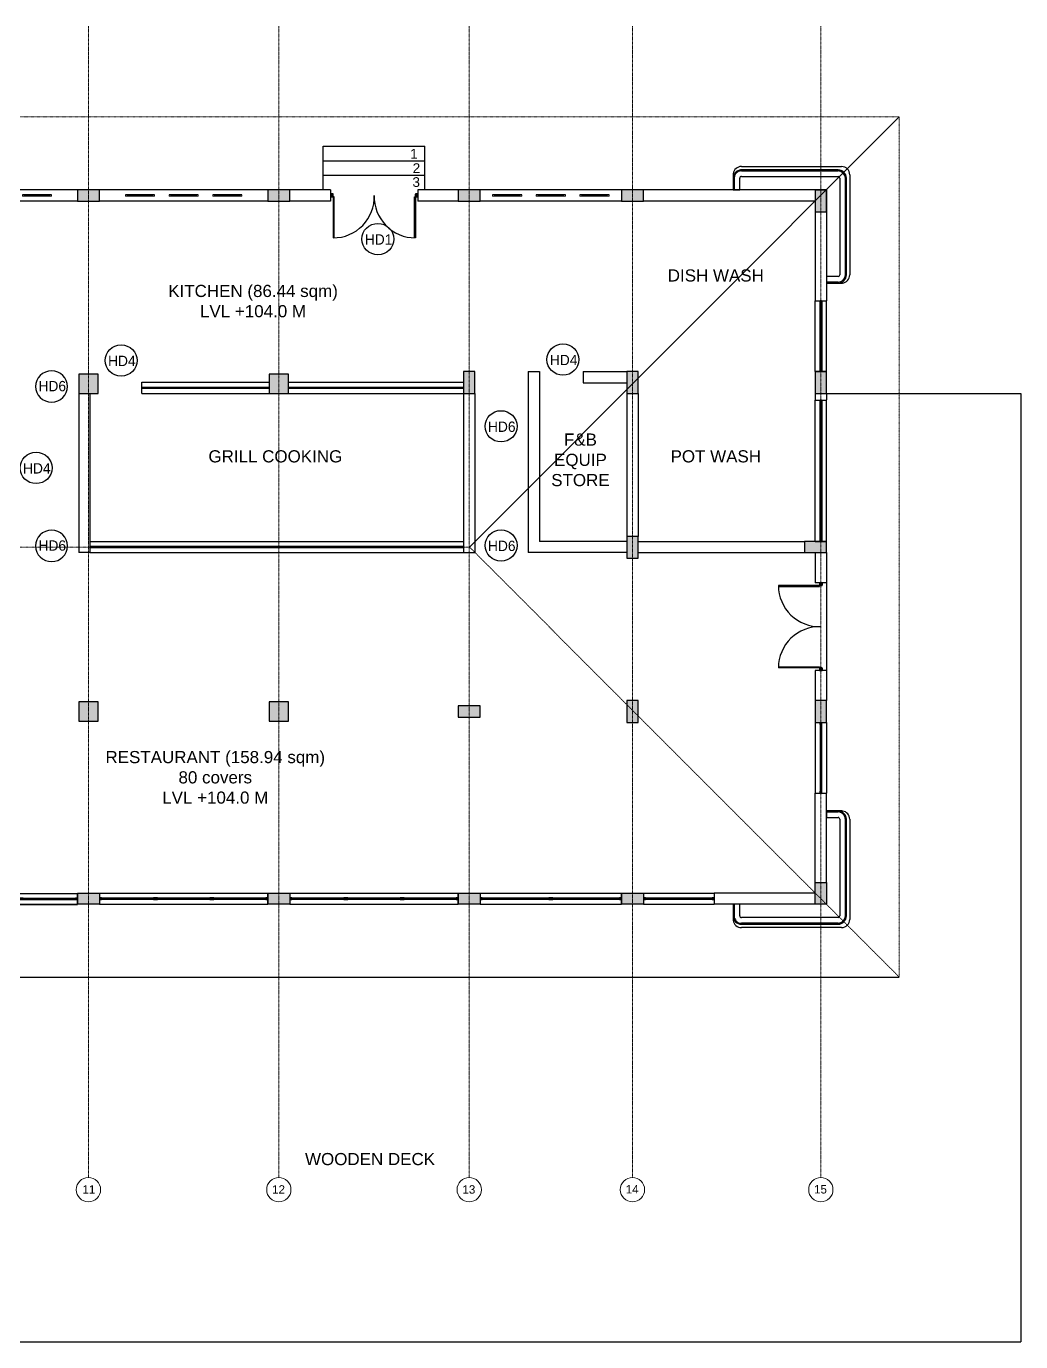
# Model space of a CAD drawing. Header units: millimetres. Extents: x 2659630 to 6742168, y -2425387 to -732288.
# Drawn here: x 3967816 to 3988291, y -1158153 to -1131088 of the extents above; entities that cross this region are included whole.
import ezdxf
from ezdxf.enums import TextEntityAlignment as Align

# ---------------------------------------------------------------- set-up
doc = ezdxf.new("R2010")
doc.units = ezdxf.units.MM
for name, pattern in [('DASHED', [0.75, 0.5, -0.25]), ('Grid Line', [22.225, 12.7, -3.175, 3.175, -3.175]), ('Hidden', [7.14375, 4.7625, -2.38125]), ('Overhead', [3.96875, 2.38125, -1.5875])]:
    doc.linetypes.add(name, pattern=pattern)
for name, color, linetype, lineweight in [('A-ANNO-DIMS', 211, 'Continuous', 9), ('A-DETL-THIN', 151, 'Continuous', 18), ('A-ELEV-05', 233, 'Continuous', 0), ('A-FLOR-OVHD', 1, 'Overhead', 18), ('A-GENM', 13, 'Continuous', 18), ('A-GLAZ', 151, 'Continuous', 9), ('A-hatch', 253, 'Continuous', 0), ('A-PLASTER', 50, 'Continuous', 0), ('A-STRUCTURE ABOVE', 251, 'DASHED', 0), ('A-WALL', 113, 'Continuous', 9), ('A-WALL-PATT', 111, 'Continuous', 0), ('S-GRID', 1, 'Continuous', 9), ('S-GRID-IDEN', 1, 'Continuous', 9)]:
    doc.layers.add(name, color=color, linetype=linetype, lineweight=lineweight)
doc.layers.add('A-LINE 08', color=8, linetype='Continuous')
doc.layers.get('A-ANNO-DIMS').off()
doc.styles.add('Arial', font='arial.ttf', dxfattribs={"height": 123})
doc.styles.add('Arial_6', font='arial.ttf', dxfattribs={"height": 122.941617})
doc.styles.add('style1', font='handlet.shx')

# ---------------------------------------------------------------- blocks, each defined once
blk = doc.blocks.new('*U2008')
at = {"layer": 'A-LINE 08'}
for p, q in [((0, 230), (0, 0)), ((0, 230), (3470, 230)), ((0, 132), (42, 132)), ((0, 132), (0, 98)), ((42, 98), (0, 98)), ((0, 0), (3470, 0)), ((41, 130), (2, 130)), ((2, 130), (2, 100)), ((2, 100), (41, 100)), ((40, 109), (40, 121)), ((40, 121), (48, 121)), ((48, 109), (40, 109)), ((48, 122), (41, 130)), ((41, 100), (48, 108)), ((42, 132), (50, 123)), ((42, 132), (1115, 132)), ((42, 119), (1115, 119)), ((42, 111), (42, 119)), ((50, 119), (42, 119)), ((42, 119), (42, 111)), ((1115, 111), (42, 111)), ((42, 111), (50, 111)), ((50, 107), (42, 98)), ((1115, 98), (42, 98)), ((48, 121), (48, 122)), ((48, 108), (48, 109)), ((50, 123), (50, 119)), ((1107, 123), (50, 123)), ((50, 111), (50, 107)), ((1107, 107), (50, 107)), ((1107, 123), (1115, 132)), ((1107, 119), (1107, 123)), ((1115, 119), (1107, 119)), ((1107, 107), (1107, 111)), ((1107, 111), (1115, 111)), ((1115, 98), (1107, 107)), ((1116, 130), (1109, 122)), ((1109, 122), (1109, 121)), ((1109, 121), (1117, 121)), ((1117, 109), (1109, 109)), ((1109, 109), (1109, 108)), ((1109, 108), (1116, 100)), ((1115, 132), (1157, 132)), ((1115, 119), (1115, 111)), ((1115, 111), (1115, 119)), ((1157, 98), (1115, 98)), ((1155, 130), (1116, 130)), ((1116, 100), (1155, 100)), ((1117, 121), (1117, 109)), ((1155, 100), (1155, 130)), ((1157, 132), (1157, 98)), ((1157, 132), (1198, 132)), ((1157, 132), (1157, 98)), ((1198, 98), (1157, 98)), ((1197, 130), (1159, 130)), ((1159, 130), (1159, 100)), ((1159, 100), (1197, 100)), ((1196, 109), (1196, 121)), ((1196, 121), (1205, 121)), ((1205, 109), (1196, 109)), ((1205, 122), (1197, 130)), ((1197, 100), (1205, 108)), ((1198, 132), (1207, 123)), ((1198, 132), (2272, 132)), ((1198, 119), (2272, 119)), ((1198, 111), (1198, 119)), ((1207, 119), (1198, 119)), ((1198, 119), (1198, 111)), ((2272, 111), (1198, 111)), ((1198, 111), (1207, 111)), ((1207, 107), (1198, 98)), ((2272, 98), (1198, 98)), ((1205, 121), (1205, 122)), ((1205, 108), (1205, 109)), ((1207, 123), (1207, 119)), ((2263, 123), (1207, 123)), ((1207, 111), (1207, 107)), ((2263, 107), (1207, 107)), ((2263, 123), (2272, 132)), ((2263, 119), (2263, 123)), ((2272, 119), (2263, 119)), ((2263, 107), (2263, 111)), ((2263, 111), (2272, 111)), ((2272, 98), (2263, 107)), ((2273, 130), (2266, 122)), ((2266, 122), (2266, 121)), ((2266, 121), (2274, 121)), ((2274, 109), (2266, 109)), ((2266, 109), (2266, 108)), ((2266, 108), (2273, 100)), ((2272, 132), (2313, 132)), ((2272, 119), (2272, 111)), ((2272, 111), (2272, 119)), ((2313, 98), (2272, 98)), ((2311, 130), (2273, 130)), ((2273, 100), (2311, 100)), ((2274, 121), (2274, 109)), ((2311, 100), (2311, 130)), ((2313, 132), (2313, 98)), ((2313, 132, 0), (2355, 132, 0)), ((2313, 132, 0), (2313, 98, 0)), ((2355, 98, 0), (2313, 98, 0)), ((2354, 130, 0), (2315, 130, 0)), ((2315, 130, 0), (2315, 100, 0)), ((2315, 100, 0), (2354, 100, 0)), ((2353, 109, 0), (2353, 121, 0)), ((2353, 121, 0), (2361, 121, 0)), ((2361, 109, 0), (2353, 109, 0)), ((2361, 122, 0), (2354, 130, 0)), ((2354, 100, 0), (2361, 108, 0)), ((2355, 132, 0), (2363, 123, 0)), ((2355, 132, 0), (3428, 132, 0)), ((2355, 119, 0), (3428, 119, 0)), ((2355, 111, 0), (2355, 119, 0)), ((2363, 119, 0), (2355, 119, 0)), ((2355, 119, 0), (2355, 111, 0)), ((3428, 111, 0), (2355, 111, 0)), ((2355, 111, 0), (2363, 111, 0)), ((2363, 107, 0), (2355, 98, 0)), ((3428, 98, 0), (2355, 98, 0)), ((2361, 121, 0), (2361, 122, 0)), ((2361, 108, 0), (2361, 109, 0)), ((2363, 123, 0), (2363, 119, 0)), ((3420, 123, 0), (2363, 123, 0)), ((2363, 111, 0), (2363, 107, 0)), ((3420, 107, 0), (2363, 107, 0)), ((3420, 123, 0), (3428, 132, 0)), ((3420, 119, 0), (3420, 123, 0)), ((3428, 119, 0), (3420, 119, 0)), ((3420, 107, 0), (3420, 111, 0)), ((3420, 111, 0), (3428, 111, 0)), ((3428, 98, 0), (3420, 107, 0)), ((3429, 130, 0), (3422, 122, 0)), ((3422, 122, 0), (3422, 121, 0)), ((3422, 121, 0), (3431, 121, 0)), ((3431, 109, 0), (3422, 109, 0)), ((3422, 109, 0), (3422, 108, 0)), ((3422, 108, 0), (3429, 100, 0)), ((3428, 132, 0), (3470, 132, 0)), ((3428, 119, 0), (3428, 111, 0)), ((3428, 111, 0), (3428, 119, 0)), ((3470, 98, 0), (3428, 98, 0)), ((3468, 130, 0), (3429, 130, 0)), ((3429, 100, 0), (3468, 100, 0)), ((3431, 121, 0), (3431, 109, 0)), ((3468, 100, 0), (3468, 130, 0)), ((3470, 230), (3470, 0)), ((3470, 132, 0), (3470, 98, 0))]:
    blk.add_line(p, q, dxfattribs=at)
blk = doc.blocks.new('*U2009')
at = {"layer": 'A-LINE 08'}
for p, q in [((0, 230), (0, 0)), ((0, 230), (2911, 230)), ((0, 132), (42, 132)), ((0, 132), (0, 98)), ((42, 98), (0, 98)), ((0, 0), (2911, 0)), ((41, 130), (2, 130)), ((2, 130), (2, 100)), ((2, 100), (41, 100)), ((40, 109), (40, 121)), ((40, 121), (48, 121)), ((48, 109), (40, 109)), ((48, 122), (41, 130)), ((41, 100), (48, 108)), ((42, 132), (50, 123)), ((42, 132), (1414, 132)), ((42, 119), (1414, 119)), ((42, 111), (42, 119)), ((50, 119), (42, 119)), ((42, 119), (42, 111)), ((1414, 111), (42, 111)), ((42, 111), (50, 111)), ((50, 107), (42, 98)), ((1414, 98), (42, 98)), ((48, 121), (48, 122)), ((48, 108), (48, 109)), ((50, 123), (50, 119)), ((1406, 123), (50, 123)), ((50, 111), (50, 107)), ((1406, 107), (50, 107)), ((1406, 123), (1414, 132)), ((1406, 119), (1406, 123)), ((1414, 119), (1406, 119)), ((1406, 107), (1406, 111)), ((1406, 111), (1414, 111)), ((1414, 98), (1406, 107)), ((1415, 130), (1408, 122)), ((1408, 122), (1408, 121)), ((1408, 121), (1416, 121)), ((1416, 109), (1408, 109)), ((1408, 109), (1408, 108)), ((1408, 108), (1415, 100)), ((1414, 132), (1456, 132)), ((1414, 119), (1414, 111)), ((1414, 111), (1414, 119)), ((1456, 98), (1414, 98)), ((1454, 130), (1415, 130)), ((1415, 100), (1454, 100)), ((1416, 121), (1416, 109)), ((1454, 100), (1454, 130)), ((1456, 132), (1456, 98)), ((1456, 132), (1497, 132)), ((1456, 132), (1456, 98)), ((1497, 98), (1456, 98)), ((1496, 130), (1458, 130)), ((1458, 130), (1458, 100)), ((1458, 100), (1496, 100)), ((1495, 109), (1495, 121)), ((1495, 121), (1503, 121)), ((1503, 109), (1495, 109)), ((1503, 122), (1496, 130)), ((1496, 100), (1503, 108)), ((1497, 132), (1506, 123)), ((1497, 132), (2870, 132, 0)), ((1497, 119), (2870, 119, 0)), ((1497, 111), (1497, 119)), ((1506, 119), (1497, 119)), ((1497, 119), (1497, 111)), ((2870, 111, 0), (1497, 111)), ((1497, 111), (1506, 111)), ((1506, 107), (1497, 98)), ((2870, 98, 0), (1497, 98)), ((1503, 121), (1503, 122)), ((1503, 108), (1503, 109)), ((1506, 123), (1506, 119)), ((2861, 123, 0), (1506, 123)), ((1506, 111), (1506, 107)), ((2861, 107, 0), (1506, 107)), ((2861, 123, 0), (2870, 132, 0)), ((2861, 119, 0), (2861, 123, 0)), ((2870, 119, 0), (2861, 119, 0)), ((2861, 107, 0), (2861, 111, 0)), ((2861, 111, 0), (2870, 111, 0)), ((2870, 98, 0), (2861, 107, 0)), ((2871, 130, 0), (2863, 122, 0)), ((2863, 122, 0), (2863, 121, 0)), ((2863, 121, 0), (2872, 121, 0)), ((2872, 109, 0), (2863, 109, 0)), ((2863, 109, 0), (2863, 108, 0)), ((2863, 108, 0), (2871, 100, 0)), ((2870, 132, 0), (2911, 132, 0)), ((2870, 119, 0), (2870, 111, 0)), ((2870, 111, 0), (2870, 119, 0)), ((2911, 98, 0), (2870, 98, 0)), ((2909, 130, 0), (2871, 130, 0)), ((2871, 100, 0), (2909, 100, 0)), ((2872, 121, 0), (2872, 109, 0)), ((2909, 100, 0), (2909, 130, 0)), ((2911, 230), (2911, 0)), ((2911, 132), (2911, 98))]:
    blk.add_line(p, q, dxfattribs=at)
blk = doc.blocks.new('*U2007')
at = {"layer": 'A-LINE 08'}
for p, q in [((0, 230), (0, 0)), ((0, 230), (1456, 230)), ((0, 132), (42, 132)), ((0, 132), (0, 98)), ((42, 98), (0, 98)), ((0, 0), (1456, 0)), ((41, 130), (2, 130)), ((2, 130), (2, 100)), ((2, 100), (41, 100)), ((40, 109), (40, 121)), ((40, 121), (48, 121)), ((48, 109), (40, 109)), ((48, 122), (41, 130)), ((41, 100), (48, 108)), ((42, 132), (50, 123)), ((42, 132), (1414, 132)), ((42, 119), (1414, 119)), ((42, 111), (42, 119)), ((50, 119), (42, 119)), ((42, 119), (42, 111)), ((1414, 111), (42, 111)), ((42, 111), (50, 111)), ((50, 107), (42, 98)), ((1414, 98), (42, 98)), ((48, 121), (48, 122)), ((48, 108), (48, 109)), ((50, 123), (50, 119)), ((1406, 123), (50, 123)), ((50, 111), (50, 107)), ((1406, 107), (50, 107)), ((1406, 123), (1414, 132)), ((1406, 119), (1406, 123)), ((1414, 119), (1406, 119)), ((1406, 107), (1406, 111)), ((1406, 111), (1414, 111)), ((1414, 98), (1406, 107)), ((1415, 130), (1408, 122)), ((1408, 122), (1408, 121)), ((1408, 121), (1416, 121)), ((1416, 109), (1408, 109)), ((1408, 109), (1408, 108)), ((1408, 108), (1415, 100)), ((1414, 132), (1456, 132)), ((1414, 119), (1414, 111)), ((1414, 111), (1414, 119)), ((1456, 98), (1414, 98)), ((1454, 130), (1415, 130)), ((1415, 100), (1454, 100)), ((1416, 121), (1416, 109)), ((1454, 100), (1454, 130)), ((1456, 230), (1456, 0)), ((1456, 132), (1456, 98))]:
    blk.add_line(p, q, dxfattribs=at)
blk = doc.blocks.new('*U2010')
at = {"layer": 'A-LINE 08'}
for p, q in [((-240, 1920), (-310, 1920)), ((0, 1920), (-240, 1920)), ((-240, 1900), (0, 1900)), ((0, 1900), (-240, 1900)), ((0, 1900), (0, 1920)), ((0, 1785), (0, 1900)), ((-480, -310), (-480, 1750)), ((-410, 1750), (-410, -240)), ((-390, -240), (-390, 1750)), ((-390, 1750), (-390, -240)), ((-275, -240), (-275, 1750)), ((-240, 1785), (0, 1785)), ((1900, 0), (1785, 0)), ((1785, 0), (1785, -240)), ((1920, 0), (1900, 0)), ((1900, 0), (1900, -240)), ((1900, -240), (1900, 0)), ((1920, -310), (1920, 0)), ((1750, -480), (-310, -480)), ((1750, -275), (-240, -275)), ((1750, -390), (-240, -390)), ((-240, -390), (1750, -390)), ((-240, -410), (1750, -410))]:
    blk.add_line(p, q, dxfattribs=at)
for centre, radius, start, end in [((-310, 1750), 170, 96.1882, 180), ((-240, 1750), 170, 90, 180), ((-240, 1750), 150, 90, 180), ((-240, 1750), 150, 90, 180), ((-310, 1750), 170, 90, 96.1882), ((-240, 1750), 35, 90, 180), ((-240, -240), 170, 180, 270), ((-240, -240), 150, 180, 190), ((-240, -240), 150, 180, 270), ((-240, -240), 150, 190.0014, 200), ((-240, -240), 35, 180, 270), ((1750, -240), 35, 270, 0), ((1750, -240), 150, 334.2857, 0), ((1750, -240), 150, 347.1429, 0), ((1750, -240), 170, 334.2857, 0), ((-310, -310), 170, 180, 269.9999), ((-240, -240), 150, 200.0007, 210), ((-240, -240), 150, 210.0014, 220), ((-240, -240), 150, 220.0037, 230), ((-240, -240), 150, 230.0031, 240), ((-240, -240), 150, 240.0013, 250), ((-240, -240), 150, 250.0007, 260), ((-240, -240), 150, 260.0014, 270), ((1750, -310), 170, 270, 352.4034), ((1750, -240), 150, 270, 282.8571), ((1750, -240), 150, 270, 282.8571), ((1750, -240), 170, 270, 282.8571), ((1750, -240), 150, 282.8571, 295.7143), ((1750, -240), 150, 282.8571, 295.7143), ((1750, -240), 170, 282.8571, 295.7143), ((1750, -240), 150, 295.7143, 308.5714), ((1750, -240), 150, 295.7143, 308.5714), ((1750, -240), 170, 295.7143, 308.5714), ((1750, -240), 150, 308.5714, 321.4286), ((1750, -240), 150, 308.5714, 321.4286), ((1750, -240), 170, 308.5714, 321.4286), ((1750, -240), 150, 321.4286, 334.2857), ((1750, -240), 150, 321.4286, 334.2857), ((1750, -240), 170, 321.4286, 334.2857), ((1750, -240), 150, 334.2857, 347.1429), ((1750, -310), 170, 352.4034, 0.0572)]:
    blk.add_arc(centre, radius, start, end, dxfattribs=at)
blk = doc.blocks.new('*U2012')
at = {"layer": 'A-LINE 08'}
for p, q in [((54, 142), (54, 988)), ((72, 988), (72, 142)), ((1728, 988), (1728, 142)), ((1746, 142), (1746, 988)), ((0, 0), (0, 230)), ((54, 145), (0, 145)), ((0, 145), (0, 85)), ((0, 85), (54, 85)), ((6, 91), (48, 139)), ((6, 139), (48, 91)), ((6, 139), (48, 139)), ((6, 91), (6, 139)), ((48, 91), (6, 91)), ((48, 139), (48, 91)), ((54, 85), (54, 145)), ((72, 142), (54, 142)), ((1728, 142), (1746, 142)), ((1800, 145), (1746, 145)), ((1746, 145), (1746, 85)), ((1746, 85), (1800, 85)), ((1752, 91), (1794, 139)), ((1752, 139), (1794, 91)), ((1752, 91), (1752, 139)), ((1752, 139), (1794, 139)), ((1794, 91), (1752, 91)), ((1794, 139), (1794, 91)), ((1800, 0), (1800, 230)), ((1800, 85), (1800, 145))]:
    blk.add_line(p, q, dxfattribs=at)
for centre, start, end in [((55, 142), 358.1711, 90.0292), ((1746, 142), 89.9708, 181.8289)]:
    blk.add_arc(centre, 846, start, end, dxfattribs=at)
blk = doc.blocks.new('*U2014')
at = {"layer": 'A-GLAZ'}
for p, q in [((600, 230), (0, 230)), ((0, 132), (40, 132)), ((39, 130), (0, 130)), ((0, 130), (0, 100)), ((0, 100), (39, 100)), ((40, 98), (0, 98)), ((600, 0), (0, 0)), ((37, 109), (37, 121)), ((37, 121), (46, 121)), ((46, 109), (37, 109)), ((46, 122), (39, 130)), ((39, 100), (46, 108)), ((40, 132), (48, 123)), ((40, 132), (560, 132)), ((40, 111), (40, 119)), ((40, 119), (560, 119)), ((48, 119), (40, 119)), ((40, 119), (40, 111)), ((560, 111), (40, 111)), ((40, 111), (48, 111)), ((48, 107), (40, 98)), ((560, 98), (40, 98)), ((46, 121), (46, 122)), ((46, 108), (46, 109)), ((48, 123), (48, 119)), ((48, 123), (552, 123)), ((48, 111), (48, 107)), ((48, 107), (552, 107)), ((552, 123), (560, 132)), ((552, 119), (552, 123)), ((560, 119), (552, 119)), ((552, 107), (552, 111)), ((552, 111), (560, 111)), ((560, 98), (552, 107)), ((561, 130), (554, 122)), ((554, 122), (554, 121)), ((554, 121), (563, 121)), ((563, 109), (554, 109)), ((554, 109), (554, 108)), ((554, 108), (561, 100)), ((560, 132), (600, 132)), ((560, 119), (560, 111)), ((560, 111), (560, 119)), ((600, 98), (560, 98)), ((600, 130), (561, 130)), ((561, 100), (600, 100)), ((563, 121), (563, 109)), ((600, 100), (600, 130))]:
    blk.add_line(p, q, dxfattribs=at)
blk = doc.blocks.new('A$C2D2C472C')
at = {"layer": 'A-WALL-PATT'}
h = blk.add_hatch(dxfattribs=at)
h.set_pattern_fill('ANSI37', color=256, scale=600, style=0)
h.set_pattern_definition([(45, (-102930.5, -114895.04), (-53.03301, 53.03301), []), (135, (-102930.5, -114895.04), (-53.03301, -53.03301), [])])
edge = h.paths.add_edge_path()
edge.add_line((945, 1920), (945, 2190))
edge.add_arc((910, 2190), 35, 359.9997, 449.9997)
edge.add_line((910, 2225), (207, 2225))
edge.add_arc((206, 2190), 34.8, 89.6479, 180.3515)
edge.add_line((172, 2190), (172, 990))
edge.add_arc((206, 990), 34.9, 179.8778, 270.1222)
edge.add_line((207, 955), (480, 955))
edge.add_line((480, 955), (480, 840))
edge.add_line((480, 840), (207, 840))
edge.add_arc((206, 990), 150, 192.8759, 270.0054, ccw=False)
edge.add_line((60, 956), (60, 2190))
edge.add_arc((204, 2196), 144, 89.0594, 182.2702, ccw=False)
edge.add_arc((117, -14981489), 14983828, 89.9969678, 89.9996576, ccw=False)
edge.add_arc((910, 2190), 150, 45.0021, 89.9973, ccw=False)
edge.add_arc((910, 2190), 150, -0.0027, 45.0021, ccw=False)
edge.add_line((1060, 2190), (1060, 1920))
edge.add_line((1060, 1920), (945, 1920))
at = {"layer": 'A-DETL-THIN'}
for p, q in [((480, 1920), (480, 1470)), ((710, 1920), (480, 1920))]:
    blk.add_line(p, q, dxfattribs=at)
at = {"layer": 'A-FLOR-OVHD'}
blk.add_lwpolyline([(1060, 1920, 0.457355), (890, 2120), (450, 2120, 0.414214), (280, 1950), (280, 1010, 0.414214), (450, 840), (480, 840), (480, 1920), (1060, 1920)], format="xyb", close=True, dxfattribs=at)
at = {"layer": 'A-GENM'}
for centre, start, end in [((207, 2190, 0), 89.9997, 179.9997), ((207, 990, 0), 179.9997, 192.8569), ((207, 990, 0), 192.8569, 205.714), ((207, 990, 0), 205.714, 218.5711), ((207, 990, 0), 218.5711, 231.4283), ((207, 990, 0), 231.4283, 244.2854), ((207, 990, 0), 244.2854, 269.9997)]:
    blk.add_arc(centre, 170, start, end, dxfattribs=at)
at = {"layer": 'A-PLASTER'}
for p, q in [((37, 2190, 0), (37, 990, 0)), ((910, 2360, 0), (207, 2360, 0)), ((1080, 1920), (1080, 2190, 0)), ((207, 820, 0), (480, 820, 0))]:
    blk.add_line(p, q, dxfattribs=at)
for centre, start, end in [((207, 2190, 0), 90, 180), ((910, 2190, 0), 359.9997, 89.9997), ((207, 990, 0), 180, 192.8571), ((207, 990, 0), 192.8571, 205.7143), ((207, 990, 0), 205.7143, 218.5714), ((207, 990, 0), 218.5714, 231.4286), ((207, 990, 0), 231.4286, 244.2857), ((207, 990, 0), 244.2857, 270)]:
    blk.add_arc(centre, 170, start, end, dxfattribs=at)
at = {"layer": 'A-WALL'}
blk.add_lwpolyline([(945, 1920), (945, 2190, 0.414213), (910, 2225), (207, 2225, 0.417815), (172, 2190), (172, 990, 0.415463), (207, 955), (480, 955), (480, 840), (207, 840, -0.34985), (60, 956), (60, 2190, -0.430724), (207, 2340, -0.000012), (910, 2340, -0.198891), (1016, 2296, -0.198934), (1060, 2190), (1060, 1920)], format="xyb", close=True, dxfattribs=at)

msp = doc.modelspace()

# ---------------------------------------------------------------- hatches: boundary and pattern name
at = {"layer": 'A-hatch', "true_color": 0x939598}
h = msp.add_hatch(color=252, dxfattribs=at)
h.dxf.hatch_style = 1
h.paths.add_polyline_path([(3969295.603, -1144987.591), (3968895.603, -1144987.589), (3968895.601, -1145387.589), (3969295.601, -1145387.591)])
h.paths.add_polyline_path([(3973215.591, -1144987.611), (3972815.591, -1144987.609), (3972815.589, -1145387.609), (3973215.589, -1145387.611)])
h.paths.add_polyline_path([(3977160.591, -1145072.632), (3976710.591, -1145072.629), (3976710.59, -1145302.629), (3977160.59, -1145302.632)])
h.paths.add_polyline_path([(3980181.852, -1145043.913), (3980181.85, -1145412.647), (3980411.85, -1145412.649), (3980411.851, -1145273.914)])
h.paths.add_polyline_path([(3980411.853, -1144962.649), (3980181.853, -1144962.647), (3980181.852, -1145043.913), (3980411.851, -1145273.914)])
h.paths.add_polyline_path([(3984290.592, -1144962.669), (3984060.592, -1144962.668), (3984060.589, -1145412.668), (3984290.589, -1145412.669)])
h.paths.add_polyline_path([(3984290.572, -1148702.677), (3984060.572, -1148702.676), (3984060.571, -1148922.672), (3984290.57, -1149152.673)])
h.paths.add_polyline_path([(3984060.575, -1148922.676), (3984060.571, -1148922.676), (3984060.57, -1149152.676), (3984290.57, -1149152.677), (3984290.57, -1149152.673)])
h.paths.add_polyline_path([(3980521.832, -1148922.657), (3980071.832, -1148922.655), (3980071.831, -1149152.655), (3980521.831, -1149152.657)])
h.paths.add_polyline_path([(3977160.571, -1148922.636), (3976710.571, -1148922.633), (3976710.57, -1149152.633), (3977160.57, -1149152.636)])
h.paths.add_polyline_path([(3973240.571, -1148922.615), (3972790.571, -1148922.613), (3972790.57, -1149152.613), (3973240.57, -1149152.615)])
h.paths.add_polyline_path([(3969320.571, -1148922.595), (3968870.571, -1148922.592), (3968870.57, -1149152.592), (3969320.57, -1149152.595)])
h.paths.add_polyline_path([(3965400.572, -1148702.578), (3964950.572, -1148702.576), (3964950.57, -1149152.572), (3965400.57, -1149152.574)])
h.paths.add_polyline_path([(3980411.87, -1141582.649), (3980181.87, -1141582.647), (3980181.868, -1142032.647), (3980411.868, -1142032.649)])
h.paths.add_polyline_path([(3984290.609, -1141687.673), (3983840.609, -1141687.671), (3983840.608, -1141917.671), (3984290.608, -1141917.673)])
h.paths.add_polyline_path([(3984290.627, -1138192.673), (3984060.627, -1138192.672), (3984060.625, -1138642.672), (3984290.625, -1138642.673)])
h.paths.add_polyline_path([(3980411.887, -1138331.396), (3980181.886, -1138561.394), (3980181.886, -1138642.652), (3980411.886, -1138642.653)])
h.paths.add_polyline_path([(3980411.887, -1138331.396), (3980411.888, -1138192.653), (3980181.888, -1138192.652), (3980181.886, -1138561.394)])
h.paths.add_polyline_path([(3977050.627, -1138192.635), (3976820.627, -1138192.634), (3976820.625, -1138642.634), (3977050.625, -1138642.635)])
h.paths.add_polyline_path([(3973215.627, -1138242.615), (3972815.627, -1138242.613), (3972815.625, -1138642.613), (3973215.625, -1138642.615)])
h.paths.add_polyline_path([(3969295.638, -1138242.595), (3968895.638, -1138242.593), (3968895.636, -1138642.593), (3969295.636, -1138642.595)])
h.paths.add_polyline_path([(3961480.646, -1134452.558), (3961030.646, -1134452.556), (3961030.644, -1134902.552), (3961480.644, -1134902.554)])
h.paths.add_polyline_path([(3965400.646, -1134452.578), (3964950.646, -1134452.576), (3964950.644, -1134902.572), (3965400.644, -1134902.574)])
h.paths.add_polyline_path([(3969320.646, -1134452.599), (3968870.646, -1134452.597), (3968870.645, -1134682.597), (3969320.645, -1134682.599)])
h.paths.add_polyline_path([(3973240.646, -1134452.619), (3972790.646, -1134452.617), (3972790.645, -1134682.617), (3973240.645, -1134682.619)])
h.paths.add_polyline_path([(3977160.646, -1134452.64), (3976710.646, -1134452.637), (3976710.645, -1134682.637), (3977160.645, -1134682.64)])
h.paths.add_polyline_path([(3980521.908, -1134452.653), (3980071.908, -1134452.651), (3980071.906, -1134682.651), (3980521.906, -1134682.653)])
h.paths.add_polyline_path([(3984290.646, -1134452.677), (3984060.645, -1134682.676), (3984060.644, -1134902.672), (3984290.644, -1134902.673)])
h.paths.add_polyline_path([(3984290.646, -1134452.677), (3984290.646, -1134452.673), (3984060.646, -1134452.672), (3984060.645, -1134682.676)])
h.paths.add_polyline_path([(3961480.572, -1148702.554), (3961030.572, -1148702.552), (3961030.57, -1149152.552), (3961480.57, -1149152.554)])

# ---------------------------------------------------------------- linework, layer by layer
at = {"layer": 'A-ELEV-05'}
msp.add_line((3965400.57, -1149152.574), (3968870.57, -1149152.592), dxfattribs=at)
at = {"layer": 'A-LINE 08'}
for p, q in [((3976940.61, -1141802.637), (3985790.654, -1132952.685)), ((3973930.69, -1134452.621), (3973930.706, -1133552.625)), ((3973930.706, -1133552.625), (3976024.529, -1133552.636)), ((3976024.545, -1134452.621), (3976024.529, -1133552.636)), ((3973930.701, -1133852.623), (3976024.534, -1133852.634)), ((3982540.649, -1133972.664), (3984600.65, -1133972.674)), ((3973930.695, -1134152.623), (3976024.54, -1134152.634)), ((3982370.648, -1134142.833), (3982370.647, -1134452.663)), ((3982390.647, -1134452.663), (3982390.648, -1134212.526)), ((3982390.648, -1134212.526), (3982390.647, -1134452.664)), ((3982505.647, -1134452.665), (3982505.648, -1134212.527)), ((3982540.648, -1134177.527), (3984530.786, -1134177.537)), ((3984530.786, -1134042.537), (3982540.649, -1134042.527)), ((3982540.649, -1134062.527), (3984530.786, -1134062.537)), ((3984530.786, -1134062.537), (3982540.649, -1134062.527)), ((3984565.785, -1134212.538), (3984565.775, -1136202.674)), ((3984680.785, -1134212.538), (3984680.775, -1136202.675)), ((3984680.775, -1136202.675), (3984680.785, -1134212.538)), ((3984700.775, -1136202.675), (3984700.785, -1134212.538)), ((3984770.649, -1134142.676), (3984770.639, -1136202.675)), ((3968873.735, -1134452.597), (3965395.676, -1134452.578)), ((3968870.646, -1134452.597), (3968870.645, -1134682.597)), ((3969320.646, -1134452.599), (3968870.646, -1134452.597)), ((3969320.645, -1134682.599), (3969320.646, -1134452.599)), ((3972790.646, -1134452.617), (3969320.646, -1134452.599)), ((3972790.646, -1134452.617), (3972790.645, -1134682.617)), ((3973240.646, -1134452.619), (3972790.646, -1134452.617)), ((3973240.645, -1134682.619), (3973240.646, -1134452.619)), ((3974080.689, -1134452.624), (3973240.646, -1134452.619)), ((3976710.646, -1134452.638), (3975880.689, -1134452.633)), ((3976710.646, -1134452.637), (3976710.645, -1134682.637)), ((3977160.646, -1134452.64), (3976710.646, -1134452.637)), ((3977160.645, -1134682.64), (3977160.646, -1134452.64)), ((3980071.908, -1134452.655), (3977160.646, -1134452.64)), ((3980071.908, -1134452.651), (3980071.906, -1134682.651)), ((3980521.908, -1134452.653), (3980071.908, -1134452.651)), ((3980521.906, -1134682.653), (3980521.908, -1134452.653)), ((3984060.646, -1134452.676), (3980521.908, -1134452.657)), ((3982370.647, -1134452.663), (3982390.647, -1134452.663)), ((3982390.647, -1134452.664), (3982505.647, -1134452.665)), ((3984060.646, -1134452.672), (3984060.644, -1134902.672)), ((3984290.646, -1134452.673), (3984060.646, -1134452.672)), ((3984060.646, -1134452.672), (3984290.646, -1134452.673)), ((3984290.644, -1134902.673), (3984290.646, -1134452.673)), ((3984290.646, -1134452.673), (3984290.644, -1134902.673)), ((3968870.645, -1134682.597), (3965400.645, -1134682.578)), ((3968870.645, -1134682.597), (3969320.645, -1134682.599)), ((3972790.645, -1134682.617), (3969320.645, -1134682.599)), ((3972790.645, -1134682.617), (3973240.645, -1134682.619)), ((3974080.689, -1134682.624), (3973245.615, -1134682.619)), ((3976715.615, -1134682.638), (3975880.689, -1134682.633)), ((3976710.645, -1134682.637), (3977160.645, -1134682.64)), ((3980071.906, -1134682.651), (3977160.645, -1134682.64)), ((3980071.906, -1134682.651), (3980521.906, -1134682.653)), ((3984060.645, -1134682.676), (3980521.906, -1134682.662)), ((3984060.644, -1134902.672), (3984060.635, -1136737.03)), ((3984060.644, -1134902.672), (3984290.644, -1134902.673)), ((3984290.644, -1134902.673), (3984290.637, -1136737.031)), ((3984290.638, -1136237.673), (3984290.637, -1136352.673)), ((3984530.774, -1136352.674), (3984290.637, -1136352.673)), ((3984290.637, -1136352.673), (3984290.637, -1136372.673)), ((3984290.637, -1136352.673), (3984530.774, -1136352.674)), ((3984290.637, -1136372.673), (3984530.774, -1136372.674)), ((3984530.775, -1136237.674), (3984290.638, -1136237.673)), ((3984530.774, -1136372.674), (3984600.637, -1136372.674)), ((3968895.638, -1138242.593), (3968895.636, -1138642.593)), ((3969295.638, -1138242.595), (3968895.638, -1138242.593)), ((3969295.636, -1138642.595), (3969295.638, -1138242.595)), ((3972815.627, -1138242.613), (3972815.625, -1138642.613)), ((3973215.627, -1138242.615), (3972815.627, -1138242.613)), ((3973215.625, -1138642.615), (3973215.627, -1138242.615)), ((3976820.627, -1138192.634), (3976820.625, -1138642.634)), ((3977050.627, -1138192.635), (3976820.627, -1138192.634)), ((3977050.625, -1138642.635), (3977050.627, -1138192.635)), ((3978150.442, -1138192.617), (3978150.427, -1141917.636)), ((3978150.442, -1138192.619), (3978380.442, -1138192.62)), ((3978380.442, -1138192.62), (3978380.428, -1141687.638)), ((3979280.288, -1138192.646), (3979280.287, -1138422.642)), ((3979280.288, -1138192.646), (3980181.888, -1138192.652)), ((3980181.888, -1138192.652), (3980181.886, -1138642.652)), ((3980411.888, -1138192.653), (3980181.888, -1138192.652)), ((3980411.886, -1138642.653), (3980411.888, -1138192.653)), ((3984060.627, -1138192.672), (3984060.625, -1138642.672)), ((3984290.627, -1138192.673), (3984060.627, -1138192.672)), ((3984290.625, -1138642.673), (3984290.627, -1138192.673)), ((3970195.479, -1138642.603), (3970195.48, -1138412.601)), ((3970195.48, -1138412.601), (3972815.626, -1138412.612)), ((3973215.626, -1138412.613), (3976820.627, -1138412.628)), ((3979280.287, -1138422.642), (3980181.887, -1138422.648)), ((3968895.636, -1138642.593), (3968895.619, -1141917.587)), ((3968895.636, -1138642.593), (3969295.636, -1138642.595)), ((3969125.635, -1138642.594), (3969125.622, -1141917.589)), ((3970195.479, -1138642.603), (3972815.625, -1138642.614)), ((3972815.625, -1138642.613), (3973215.625, -1138642.615)), ((3973215.625, -1138642.615), (3976820.625, -1138642.63)), ((3976820.625, -1138642.634), (3976820.608, -1141917.629)), ((3976820.625, -1138642.634), (3977050.625, -1138642.635)), ((3977050.624, -1138642.635), (3977050.61, -1141917.63)), ((3980181.883, -1138642.652), (3980181.868, -1141582.647)), ((3980181.886, -1138642.652), (3980411.886, -1138642.653)), ((3980411.882, -1138642.653), (3980411.87, -1141582.649)), ((3984060.625, -1138642.677), (3984060.623, -1138776.411)), ((3984060.625, -1138642.672), (3984290.625, -1138642.673)), ((3984290.625, -1138642.673), (3984290.624, -1138776.412)), ((3984290.625, -1138642.673), (3988290.625, -1138642.693)), ((3988290.625, -1138642.693), (3988290.527, -1158152.694)), ((3980181.87, -1141582.647), (3980181.868, -1142032.647)), ((3980411.87, -1141582.649), (3980181.87, -1141582.647)), ((3980411.868, -1142032.649), (3980411.87, -1141582.649)), ((3969125.622, -1141687.596), (3976820.609, -1141687.627)), ((3980181.87, -1141687.647), (3978380.428, -1141687.638)), ((3980411.87, -1141687.649), (3983840.609, -1141687.672)), ((3983840.609, -1141687.671), (3983840.608, -1141917.671)), ((3984290.609, -1141687.673), (3983840.609, -1141687.671)), ((3984290.608, -1141917.673), (3984290.609, -1141687.673)), ((3969125.622, -1141917.598), (3968895.619, -1141917.596)), ((3969125.622, -1141917.589), (3976820.608, -1141917.629)), ((3976820.608, -1141917.629), (3977050.61, -1141917.63)), ((3980181.869, -1141917.646), (3978150.427, -1141917.636)), ((3980181.868, -1142032.647), (3980411.868, -1142032.649)), ((3980411.868, -1141917.648), (3983840.608, -1141917.671)), ((3983840.608, -1141917.671), (3984290.608, -1141917.673)), ((3984060.608, -1141917.672), (3984060.604, -1142540.242)), ((3984290.608, -1141917.673), (3984290.592, -1144962.669)), ((3984290.608, -1141917.673), (3984290.592, -1144962.669)), ((3984060.595, -1144340.241), (3984060.592, -1144962.668)), ((3968895.603, -1144987.589), (3968895.601, -1145387.589)), ((3969295.603, -1144987.591), (3968895.603, -1144987.589)), ((3969295.601, -1145387.591), (3969295.603, -1144987.591)), ((3972815.591, -1144987.609), (3972815.589, -1145387.609)), ((3973215.591, -1144987.611), (3972815.591, -1144987.609)), ((3973215.589, -1145387.611), (3973215.591, -1144987.611)), ((3976710.591, -1145072.629), (3976710.59, -1145302.629)), ((3977160.591, -1145072.632), (3976710.591, -1145072.629)), ((3977160.59, -1145302.632), (3977160.591, -1145072.632)), ((3980181.853, -1144962.647), (3980181.85, -1145412.647)), ((3980411.853, -1144962.649), (3980181.853, -1144962.647)), ((3980411.85, -1145412.649), (3980411.853, -1144962.649)), ((3984060.592, -1144962.668), (3984060.589, -1145412.668)), ((3984290.592, -1144962.669), (3984060.592, -1144962.668)), ((3984290.589, -1145412.669), (3984290.592, -1144962.669)), ((3968895.601, -1145387.589), (3969295.601, -1145387.591)), ((3972815.589, -1145387.609), (3973215.589, -1145387.611)), ((3976710.59, -1145302.629), (3977160.59, -1145302.632)), ((3980181.85, -1145412.647), (3980411.85, -1145412.649)), ((3984060.589, -1145412.668), (3984290.589, -1145412.669)), ((3984060.572, -1148702.676), (3984060.581, -1146868.287)), ((3984290.572, -1148702.677), (3984290.581, -1146868.288)), ((3984060.57, -1149152.676), (3984060.572, -1148702.676)), ((3984060.572, -1148702.676), (3984290.572, -1148702.677)), ((3984290.572, -1148702.677), (3984290.57, -1149152.677)), ((3968870.57, -1149152.592), (3968870.571, -1148922.592)), ((3969320.57, -1149152.595), (3968870.57, -1149152.592)), ((3968870.571, -1148922.592), (3969320.571, -1148922.595)), ((3969320.571, -1148922.595), (3969320.57, -1149152.595)), ((3972790.57, -1149152.613), (3972790.571, -1148922.613)), ((3973240.57, -1149152.615), (3972790.57, -1149152.613)), ((3972790.571, -1148922.613), (3973240.571, -1148922.615)), ((3973240.571, -1148922.615), (3973240.57, -1149152.615)), ((3976710.57, -1149152.633), (3976710.571, -1148922.633)), ((3977160.57, -1149152.636), (3976710.57, -1149152.633)), ((3976710.571, -1148922.633), (3977160.571, -1148922.636)), ((3977160.571, -1148922.636), (3977160.57, -1149152.636)), ((3980071.831, -1149152.655), (3980071.832, -1148922.655)), ((3980521.831, -1149152.657), (3980071.831, -1149152.655)), ((3980071.832, -1148922.655), (3980521.832, -1148922.657)), ((3980521.832, -1148922.657), (3980521.831, -1149152.657)), ((3984060.57, -1149152.676), (3981977.388, -1149152.665)), ((3984060.571, -1148922.675), (3981977.389, -1148922.665)), ((3984290.57, -1149152.677), (3984060.57, -1149152.676)), ((3928880.562, -1150652.384), (3985790.562, -1150652.681)), ((3964645.646, -1158152.575), (3988290.527, -1158152.694))]:
    msp.add_line(p, q, dxfattribs=at)
for points in [[(3972815.625, -1138519.29), (3970195.471, -1138519.456), (3970195.471, -1138536.104), (3972815.625, -1138535.939)], [(3973215.625, -1138535.94), (3976820.624, -1138535.953), (3976820.624, -1138519.304), (3973215.625, -1138519.292)]]:
    msp.add_lwpolyline(points, dxfattribs=at)
msp.add_lwpolyline([(3969125.622, -1141794.285), (3969125.622, -1141810.933), (3976820.609, -1141810.96), (3976820.609, -1141794.312)], close=True, dxfattribs=at)
for centre, radius, start, end in [((3982540.648, -1134142.664), 170, 89.9997132, 172.4030708), ((3984600.649, -1134142.675), 170, 359.9997132, 89.9996522), ((3982540.648, -1134142.664), 170, 172.4030708, 180.0568633), ((3982540.648, -1134212.527), 170, 154.2854286, 179.9997142), ((3982540.648, -1134212.527), 170, 141.4282863, 154.2854282), ((3982540.648, -1134212.527), 150, 154.2854286, 179.9997142), ((3982540.648, -1134212.527), 150, 167.1425754, 179.9997182), ((3982540.648, -1134212.527), 150, 154.285433, 167.1425746), ((3982540.648, -1134212.527), 150, 141.4282912, 154.2854309), ((3982540.648, -1134212.527), 150, 141.4282863, 154.2854282), ((3982540.648, -1134212.527), 170, 128.5711445, 141.4282852), ((3982540.648, -1134212.527), 150, 128.5711504, 141.4282872), ((3982540.648, -1134212.527), 150, 128.5711445, 141.4282852), ((3982540.648, -1134212.527), 170, 115.7139992, 128.5711407), ((3982540.648, -1134212.527), 150, 115.7139999, 128.5711408), ((3982540.648, -1134212.527), 150, 115.7139992, 128.5711407), ((3982540.648, -1134212.527), 170, 102.8568562, 115.7139981), ((3982540.648, -1134212.527), 150, 102.8568562, 115.7139981), ((3982540.648, -1134212.527), 150, 102.8568562, 115.713998), ((3982540.648, -1134212.527), 170, 89.9997132, 102.8568556), ((3982540.648, -1134212.527), 35, 89.9997137, 179.9997248), ((3982540.648, -1134212.527), 150, 89.9997132, 102.8568556), ((3982540.648, -1134212.527), 150, 89.9997132, 102.8568556), ((3984530.785, -1134212.537), 170, 359.9997132, 89.9996773), ((3984530.785, -1134212.537), 150, 80.0010659, 89.9996773), ((3984530.785, -1134212.537), 150, 359.9997132, 89.9996773), ((3984530.785, -1134212.537), 35, 359.9997132, 89.9996773), ((3984530.785, -1134212.537), 150, 70.0003703, 79.9996813), ((3984530.785, -1134212.537), 150, 60.0009952, 69.9996853), ((3984530.785, -1134212.537), 150, 50.002861, 59.9996893), ((3984530.785, -1134212.537), 150, 40.0033674, 49.9996933), ((3984530.785, -1134212.537), 150, 30.0011465, 39.9996972), ((3984530.785, -1134212.537), 150, 20.0004352, 29.9997012), ((3984530.785, -1134212.537), 150, 10.0011367, 19.9997052), ((3984530.785, -1134212.537), 150, 359.9997132, 9.9997092), ((3984530.775, -1136202.674), 150, 269.999743, 359.9997132), ((3984530.775, -1136202.674), 170, 269.9997427, 359.9997132), ((3984530.775, -1136202.674), 150, 269.9997429, 359.9997132), ((3984530.775, -1136202.674), 35, 269.999743, 359.9997132), ((3984600.638, -1136202.674), 170, 269.9997421, 276.1879112), ((3984600.638, -1136202.674), 170, 276.1879112, 359.9997132)]:
    msp.add_arc(centre, radius, start, end, dxfattribs=at)
for centre in [(3975055.315, -1135465.475), (3969768.466, -1137964.058), (3978865.455, -1137945.104), (3977591.178, -1139318.123), (3968017.885, -1140174.821), (3977591.169, -1141769.205)]:
    msp.add_ellipse(centre, major_axis=(328.606, 0), ratio=0.979539632, start_param=-6.283185307, end_param=0, dxfattribs=at)
at = {"layer": 'A-LINE 08', "extrusion": (0, 0, -1)}
for centre in [(3968336.379, -1138499.038), (3968336.365, -1141779.02)]:
    msp.add_ellipse(centre, major_axis=(328.606, 0), ratio=0.979539632, start_param=-6.283185307, end_param=0, dxfattribs=at)
at = {"layer": 'A-STRUCTURE ABOVE', "color": 252, "linetype": 'Hidden', "ltscale": 0.005, "true_color": 0x939598}
for p, q in [((3928880.654, -1132952.388), (3985790.654, -1132952.685)), ((3985790.654, -1132952.685), (3985790.562, -1150652.681)), ((3976940.61, -1141802.637), (3937730.602, -1141802.432)), ((3976940.61, -1141802.637), (3985790.562, -1150652.681))]:
    msp.add_line(p, q, dxfattribs=at)
at = {"layer": 'S-GRID', "linetype": 'Grid Line'}
for p, q in [((3969095.646, -1154775.209), (3969095.646, -1131087.559)), ((3973015.646, -1154775.209), (3973015.646, -1131087.559)), ((3976935.646, -1154775.209), (3976935.646, -1131087.559)), ((3980296.908, -1131087.559), (3980296.908, -1154775.209)), ((3984175.646, -1131087.559), (3984175.646, -1154775.209))]:
    msp.add_line(p, q, dxfattribs=at)
at = {"layer": 'S-GRID-IDEN'}
for centre in [(3969095.646, -1155025.209), (3973015.646, -1155025.209), (3976935.646, -1155025.209), (3980296.908, -1155025.209), (3984175.646, -1155025.209)]:
    msp.add_circle(centre, 250, dxfattribs=at)

# ---------------------------------------------------------------- block references
at = {"layer": 'A-ANNO-DIMS', "xscale": -1}
msp.add_blockref('A$C2D2C472C', (3965105.646, -1155072.224), dxfattribs=at)
at = {"layer": 'A-LINE 08', "xscale": -1}
for name, p, rotation in [('*U2014', (3967734.705, -1134452.59), 179.9997132144702), ('*U2014', (3969855.646, -1134452.602), 179.9997132144702), ('*U2014', (3970755.646, -1134452.607), 179.9997132144702), ('*U2014', (3971655.646, -1134452.611), 179.9997132144702), ('*U2014', (3977416.277, -1134452.642), 179.9997132144702), ('*U2014', (3978316.277, -1134452.646), 179.9997132144702), ('*U2014', (3979216.277, -1134452.65), 179.9997132144702), ('*U2007', (3984290.595, -1145412.657), 89.99971321447023)]:
    msp.add_blockref(name, p, dxfattribs=dict(at, rotation=rotation))
at = {"layer": 'A-LINE 08'}
for name, p, rotation in [('*U2012', (3975880.69, -1134452.633), 179.9997132144703), ('*U2007', (3984290.629, -1138192.662), 89.9997132144703), ('*U2009', (3984290.609, -1141687.673), 89.9997132144703), ('*U2012', (3984290.595, -1144340.243), 89.9997132144703), ('*U2010', (3984290.573, -1149152.68), 90.00125270106017), ('*U2008', (3973240.485, -1149152.614), 359.9997132144703), ('*U2009', (3977160.57, -1149152.636), 359.9997132144703), ('*U2007', (3980521.831, -1149152.657), 359.9997132144703)]:
    msp.add_blockref(name, p, dxfattribs=dict(at, rotation=rotation))
at = {"layer": 'A-WALL', "color": 1, "rotation": 359.9997132144703}
for p in [(3965400.57, -1149157.576), (3969320.57, -1149152.595)]:
    msp.add_blockref('*U2008', p, dxfattribs=at)

# ---------------------------------------------------------------- texts
at = {"layer": 'A-LINE 08', "char_height": 199.649, "width": 185.12821, "attachment_point": 3, "rotation": 359.9997012, "line_spacing_factor": 0.938532, "style": 'Arial_6'}
for s, insert in [('1', (3975874.954, -1133609.875)), ('2', (3975926.956, -1133905.695)), ('3', (3975921.956, -1134192.695))]:
    msp.add_mtext(s, dxfattribs=dict(at, insert=insert))
at = {"layer": 'A-LINE 08', "char_height": 250, "attachment_point": 3, "style": 'Arial'}
for s, insert, width in [('\\pxqc;DISH WASH', (3985305.776, -1136088.736), 6586.34701), ('\\pxqc;KITCHEN (86.44 sqm)\\PLVL +104.0 M', (3974436.641, -1136407.547), 3903.33787), ('\\pxqc;F&B \\PEQUIP \\PSTORE', (3982518.776, -1139465.736), 6586.34701), ('\\pxqc;GRILL COOKING', (3976236.776, -1139810.736), 6586.34701), ('\\pxqc;POT WASH', (3985305.776, -1139810.736), 6586.34701), ('\\pxqc;RESTAURANT (158.94 sqm)\\P80 covers\\PLVL +104.0 M', (3974999.871, -1145998.832), 6586.34701), ('\\pxql;WOODEN DECK', (3976891.73, -1154269.973), 3336.61166)]:
    msp.add_mtext(s, dxfattribs=dict(at, insert=insert, width=width))
at = {"layer": 'A-LINE 08', "style": 'style1'}
for tag, p in [('HD1', (3975069.889, -1135579.995)), ('HD4', (3969783.04, -1138078.578)), ('HD4', (3978880.029, -1138059.624)), ('HD6', (3968350.953, -1138596.665)), ('HD6', (3977605.752, -1139432.643)), ('HD4', (3968032.459, -1140289.341)), ('HD6', (3968350.939, -1141876.647)), ('HD6', (3977605.743, -1141883.725))]:
    msp.add_attdef(tag, text='W', height=212.147, dxfattribs=at).set_placement(p, align=Align.CENTER)
at = {"layer": 'S-GRID-IDEN', "style": 'Arial'}
for s, p in [('11', (3968970.841, -1155105.922)), ('12', (3972875.108, -1155105.922)), ('13', (3976794.228, -1155105.922)), ('14', (3980155.963, -1155103.342)), ('15', (3984033.704, -1155103.342))]:
    msp.add_text(s, height=172.1183, dxfattribs=at).set_placement(p)

doc.saveas('drawing.dxf')
